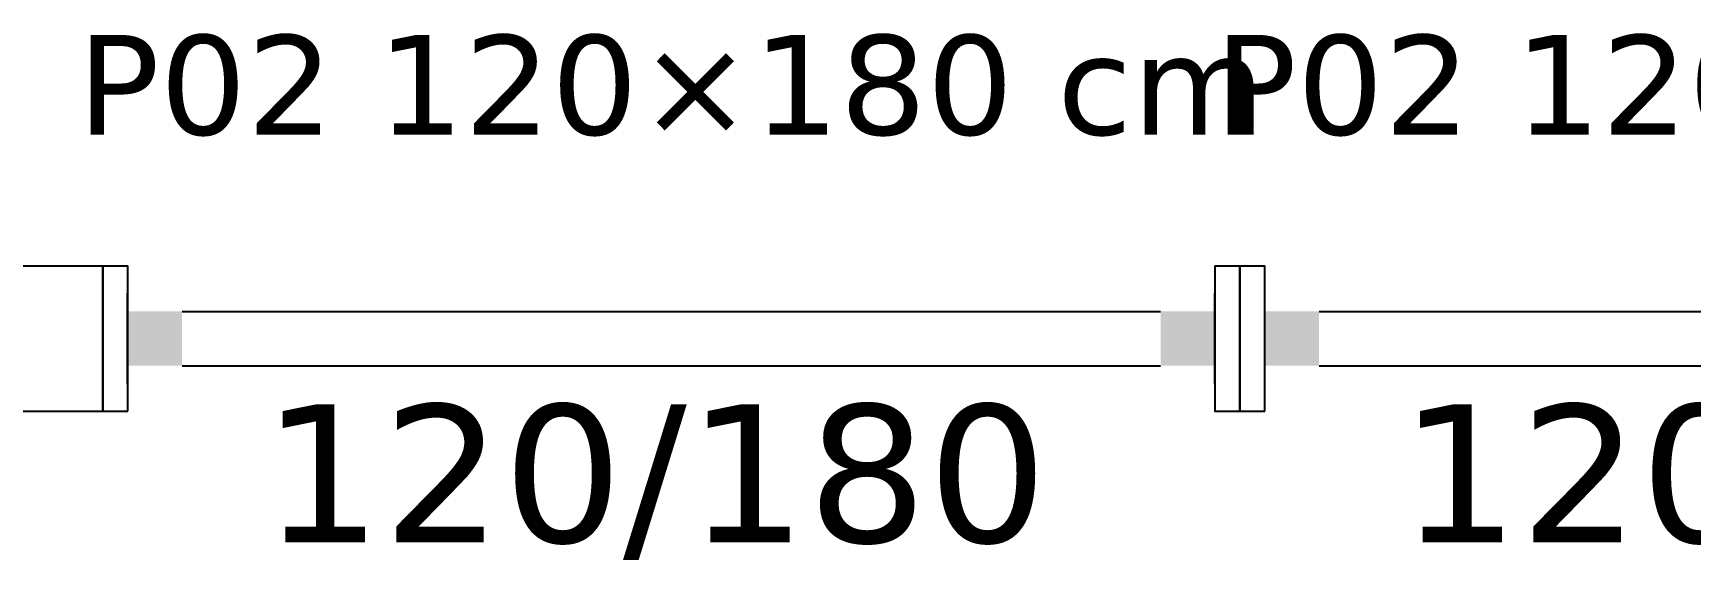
# Model space of a CAD drawing. Header units: centimetres. Extents: x -135 to 5324, y -1304 to 1609.
# Drawn here: x 3056.8 to 3239.8, y 234.6 to 292.7 of the extents above; entities that cross this region are included whole.
import ezdxf
from ezdxf.enums import TextEntityAlignment as Align

# ---------------------------------------------------------------- set-up
doc = ezdxf.new("R2010")
doc.units = ezdxf.units.CM
for name, color, linetype in [('MONTAJ_STANDART', 7, 'Continuous'), ('MONTAJ_YAZI', 4, 'Continuous'), ('PENCERE', 10, 'Continuous')]:
    doc.layers.add(name, color=color, linetype=linetype)
doc.styles.add('PORTMAN', font='DejaVuSans.ttf')
doc.styles.get("Standard").update_dxf_attribs({"font": 'DejaVuSans.ttf'})

# ---------------------------------------------------------------- blocks, each defined once
blk = doc.blocks.new('BOM_D09_1255p0_DIS_DOLU')
blk.add_lwpolyline([(0, 0), (16, 0), (16, 125.5), (0, 125.5)], close=True)
blk = doc.blocks.new('MNT_BOM_D09_1255p0_DIS_DOLU')
blk.add_blockref('BOM_D09_1255p0_DIS_DOLU', (0, 0))
blk = doc.blocks.new('kaynak-pencere-120180')
at = {"layer": 'PENCERE', "color": 1}
for p, q in [((53839.87, 6703.82), (53839.87, 6713.82)), ((53959.87, 6703.82), (53959.87, 6713.82)), ((53845.87, 6711.82), (53953.87, 6711.82)), ((53845.87, 6705.82), (53953.87, 6705.82))]:
    blk.add_line(p, q, dxfattribs=at)
for points in [[(53839.87, 6705.82), (53845.87, 6705.82), (53839.87, 6711.82), (53845.87, 6711.82)], [(53959.87, 6705.82), (53953.87, 6705.82), (53959.87, 6711.82), (53953.87, 6711.82)]]:
    blk.add_solid(points, dxfattribs=at)
at = {"layer": 'PENCERE', "color": 0, "lineweight": 25}
blk.add_text('120/180', height=15.217, dxfattribs=at).set_placement((53854.7, 6686.34))
blk = doc.blocks.new('BOM_P02_PENCERE_1200x1800')
at = {"layer": 'PENCERE'}
blk.add_blockref('kaynak-pencere-120180', (0, 0), dxfattribs=at)
blk = doc.blocks.new('BOM_D10_1255p0_DIS_P02')
for points in [[(0, 122.75), (16, 122.75), (16, 125.5), (0, 125.5)], [(0, 0), (16, 0), (16, 2.75), (0, 2.75)]]:
    blk.add_lwpolyline(points, close=True)
at = {"layer": 'PENCERE', "rotation": 270}
blk.add_blockref('BOM_P02_PENCERE_1200x1800', (-6700.823, 53962.624), dxfattribs=at)
blk = doc.blocks.new('MNT_BOM_D10_1255p0_DIS_P02')
blk.add_blockref('BOM_D10_1255p0_DIS_P02', (0, 0))

msp = doc.modelspace()

# ---------------------------------------------------------------- block references
at = {"layer": 'MONTAJ_STANDART'}
for name, p, rotation in [('MNT_BOM_D09_1255p0_DIS_DOLU', (2939, 267), 270), ('MNT_BOM_D10_1255p0_DIS_P02', (3190, 251), 90), ('MNT_BOM_D10_1255p0_DIS_P02', (3315.5, 251), 90)]:
    msp.add_blockref(name, p, dxfattribs=dict(at, rotation=rotation))

# ---------------------------------------------------------------- texts
at = {"layer": 'MONTAJ_YAZI', "style": 'PORTMAN'}
for p in [(3127.25, 287), (3252.75, 287)]:
    msp.add_text('P02 120×180 cm', height=11, dxfattribs=at).set_placement(p, align=Align.MIDDLE_CENTER)

doc.saveas('drawing.dxf')
